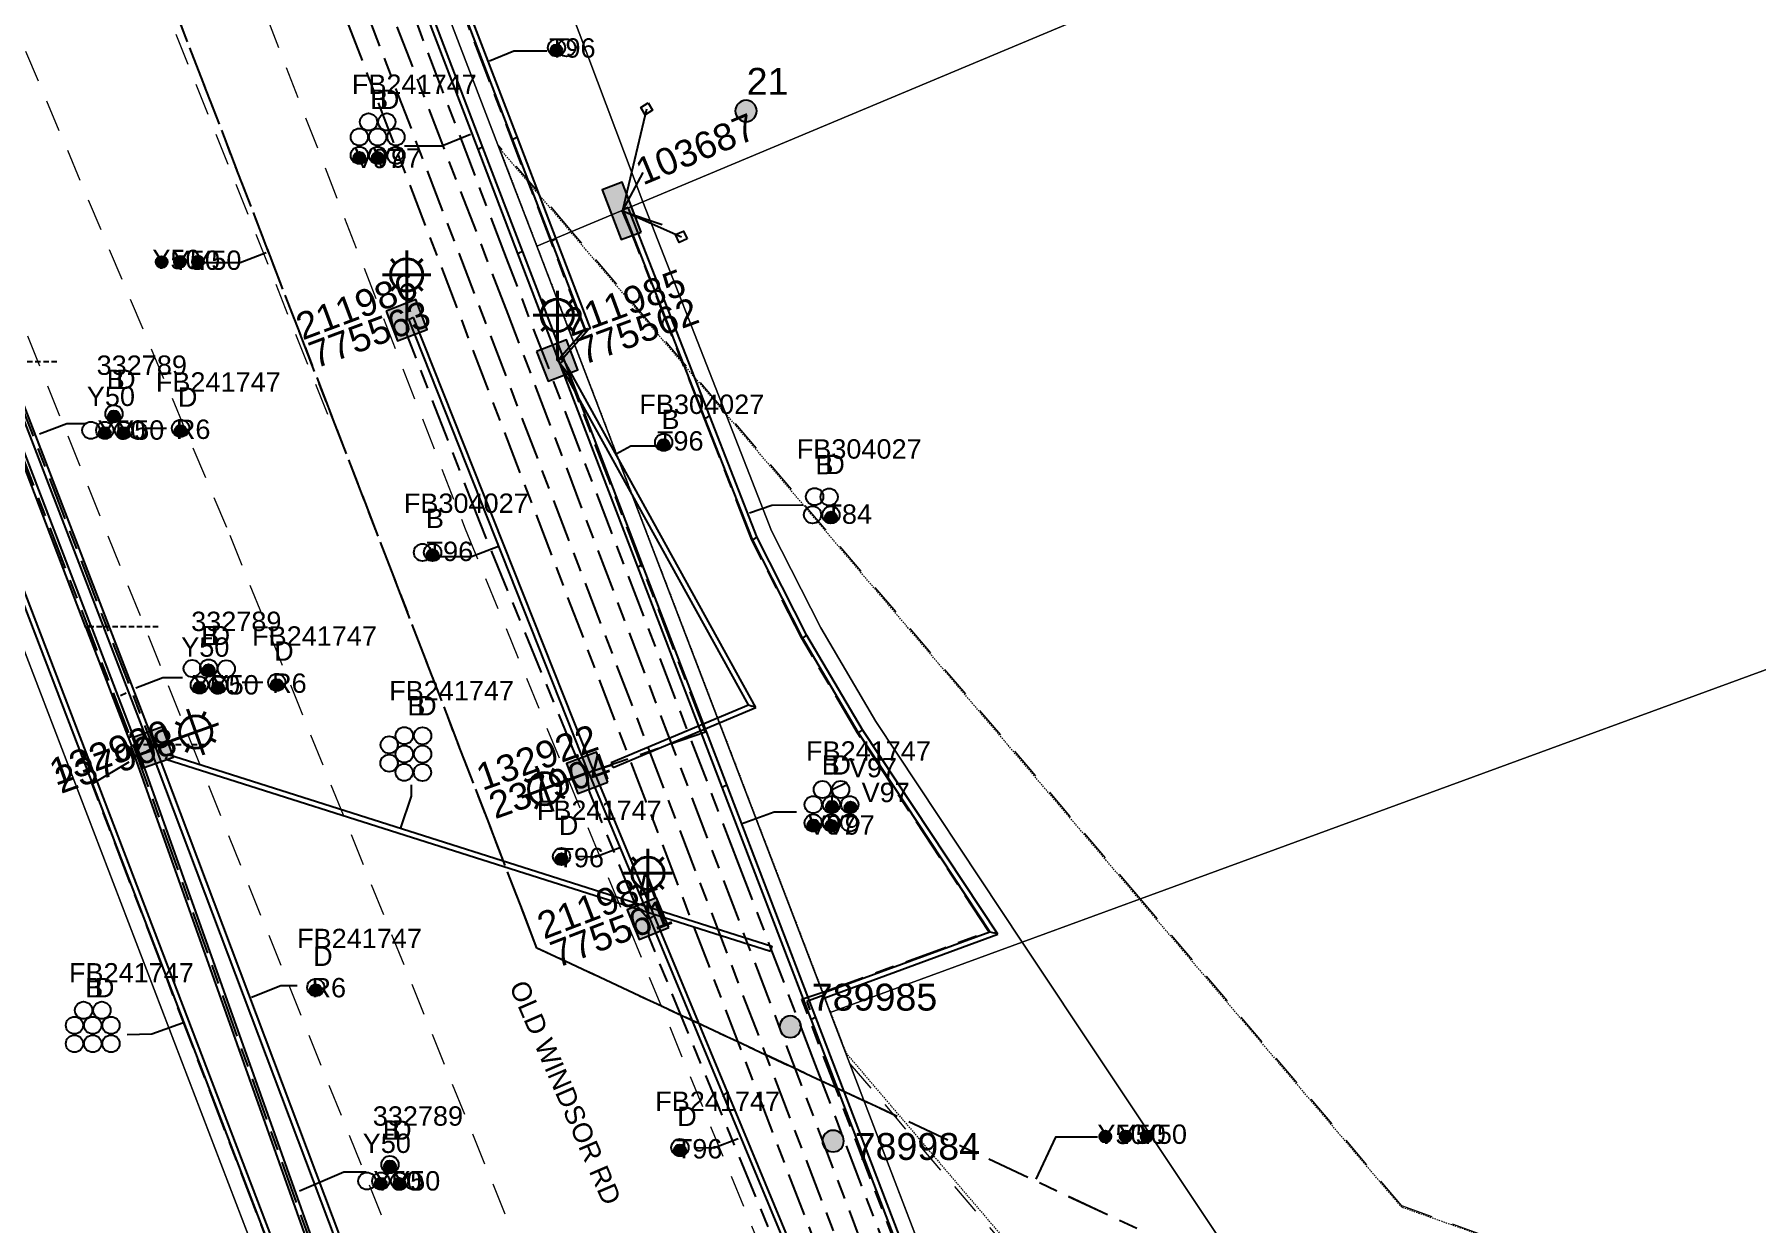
# Model space of a CAD drawing. Header units: metres. Extents: x 308616 to 310825, y 6264327 to 6267194.
# Drawn here: x 309031.5 to 309191.5, y 6266536.7 to 6266647.1 of the extents above; entities that cross this region are included whole.
import ezdxf
from ezdxf.enums import TextEntityAlignment as Align

# ---------------------------------------------------------------- set-up
doc = ezdxf.new("R2010")
doc.units = ezdxf.units.M
for name, pattern in [('Cable Exist UG', [8.2, 4, -1.2, 1.8, -1.2]), ('Dash', [5, 3, -2]), ('DASHED', [0.75, 0.5, -0.25]), ('HIDDEN', [0.375, 0.25, -0.125]), ('HIDDEN2', [0.1875, 0.125, -0.0625])]:
    doc.linetypes.add(name, pattern=pattern)
doc.layers.get('0').update_dxf_attribs({"color": 6})
for name, color, linetype in [('_User Miscellaneous9', 7, 'Continuous'), ('Equip_SP_SL_EXT', 7, 'Continuous'), ('Mains_HV_EXT', 7, 'Continuous'), ('Mains_LV_EXT', 7, 'Continuous'), ('Mains_LV_SL_EXT', 7, 'Continuous'), ('Mains_SL_EXT', 7, 'Continuous'), ('Mains_TR_EXT', 7, 'Continuous'), ('Services_SP_EXT', 7, 'Continuous'), ('SupportsOH_SP_TR_HV_LV_SL_EXT', 7, 'Continuous'), ('SupportsUG_SP_LV_EXT', 7, 'Continuous'), ('SupportsUG_SP_LV_SL_EXT', 7, 'Continuous'), ('Trench_SP_EXT', 7, 'Continuous')]:
    doc.layers.add(name, color=color, linetype=linetype)
for name, color, linetype, lineweight in [('Cadastre Developer_SP_EXT', 7, 'Continuous', 5), ('Cadastre Easements_SP_EXT', 7, 'Continuous', 5), ('Cadastre Land Parcels_SP_EXT', 7, 'Continuous', 5), ('Cadastre Other Property_SP_EXT', 7, 'HIDDEN', 5), ('Cadastre Roads_SP_EXT', 7, 'Continuous', 5)]:
    doc.layers.add(name, color=color, linetype=linetype, lineweight=lineweight)
doc.layers.add('UNKNOWN_FEATURES', color=1, linetype='DASHED', plot=False)
doc.styles.add('COLUMN_LABEL', font='arial.ttf')
doc.styles.add('iecARIAL', font='arial.ttf', dxfattribs={"height": 2})
doc.styles.add('POLE_LABEL', font='arial.ttf')
doc.styles.get("Standard").update_dxf_attribs({"font": 'arial.ttf'})

# ---------------------------------------------------------------- blocks, each defined once
blk = doc.blocks.new('COLUMN_EXT')
blk.add_hatch(color=256).paths.add_polyline_path([(-1.49, 1.48), (-1.49, -1.49), (1.48, -1.49), (1.48, 1.48)])
blk.add_lwpolyline([(-1.49, -1.49), (1.48, -1.49), (1.48, 1.48), (-1.49, 1.48)], close=True)
for tag, height, style, flags, p in [('ASSET_NUM', 2.5, 'COLUMN_LABEL', 8, (2, 2)), ('STRUCTURE_PLANT_NUMBER', 0.2, 'POLE_LABEL', 9, (1.81, 0.03)), ('STREET_CODE', 0.2, 'COLUMN_LABEL', 9, (1.81, -0.2))]:
    blk.add_attdef(tag, text='', height=height, dxfattribs=dict(style=style, flags=flags)).set_placement(p, align=Align.MIDDLE_LEFT)
at = {"flags": 9}
for tag, p in [('COLUMN_TYPE', (1.81, -0.4)), ('OWNED_BY', (1.81, -0.6)), ('STATE', (1.81, -0.8)), ('USAGE', (1.81, -1)), ('STREETNAME', (1.81, -1.6)), ('LEGEND', (1.81, -1.2)), ('LOCATION', (1.81, -1.4)), ('SUBURB', (1.81, -1.8)), ('NOTES', (1.81, -2))]:
    blk.add_attdef(tag, text='', height=0.2, dxfattribs=at).set_placement(p, align=Align.MIDDLE_LEFT)
at = {"flags": 1}
blk.add_attdef('Z', (1.81, -2.35), '', height=0.2, dxfattribs=at)
blk = doc.blocks.new('PILLAR_EXT')
blk.add_hatch(color=256).paths.add_polyline_path([(-2.475, 0.99), (-2.475, -0.99), (2.475, -0.99), (2.475, 0.99)])
blk.add_lwpolyline([(-2.475, -0.99), (2.475, -0.99), (2.475, 0.99), (-2.475, 0.99)], close=True)
at = {"style": 'iecARIAL', "flags": 8}
blk.add_attdef('ASSET_NUM', (1.5, 3.5), '', height=2.5, dxfattribs=at)
for tag, p, flags in [('OWNED_BY', (0, -0.2), 9), ('STATE', (0, -0.4), 9), ('SUPPORT_TYPE', (0, -0.6), 9), ('STREETNAME', (0, -1.8), 9), ('USAGE', (0, -0.8), 9), ('LEGEND', (0, -1), 9), ('LOCATION', (0, -1.2), 9), ('NOTES', (0, -1.4), 9), ('PARENT', (0, -1.6), 9), ('SUBURB', (0, -2), 1)]:
    blk.add_attdef(tag, p, '', height=0.2, dxfattribs=dict(flags=flags))
blk = doc.blocks.new('DUCT_EXT')
blk.add_circle((0, 0.8), 0.8)
at = {"flags": 1}
blk.add_attdef('Z', (0, 0), '', height=0.2, dxfattribs=at)
at = {"flags": 9}
for tag, p in [('DUCT_CODE', (0, 0)), ('XSECT_TYPE', (0, -0.2)), ('STATE', (0, -0.6)), ('FB_REFERENCE', (0, -0.4)), ('NOTES', (0, -0.8))]:
    blk.add_attdef(tag, text='', height=0.2, dxfattribs=at).set_placement(p, align=Align.MIDDLE_LEFT)
blk = doc.blocks.new('SL_LANTERN_EXT')
at = {"lineweight": 40}
for p, q in [((0, 1.97), (0, 6.47)), ((-1.46, 5.68), (-1.06, 5.28)), ((1.46, 5.68), (1.06, 5.28)), ((-2.25, 4.22), (2.25, 4.22)), ((-1.46, 2.76), (-1.06, 3.16)), ((0, 0), (0, 2.72)), ((1.46, 2.76), (1.06, 3.16))]:
    blk.add_line(p, q, dxfattribs=at)
blk.add_circle((0, 4.22), 1.5, dxfattribs=at)
at = {"style": 'iecARIAL', "flags": 8}
blk.add_attdef('ASSET_NUM', (1.5, 1.5), '', height=2.5, dxfattribs=at)
for tag, p, height, flags in [('OPERATING_VOLTAGE', (0.98, -1.65), 0.2, 9), ('CONSTRUCTED_VOLTAGE', (0.98, -0.65), 0.2, 9), ('CONTROL_TYPE', (0.98, -0.85), 0.2, 9), ('LANTERN_PURPOSE', (0.98, -1.05), 0.2, 9), ('LANTERN_TYPE', (0.98, -1.25), 0.2, 9), ('NO_PHASES', (0.98, -1.45), 0.2, 9), ('LNUMBER', (2.18, -3.25), 2.5, 8), ('ORIENTATION', (0.98, -1.85), 0.2, 9), ('OWNED_BY', (0.98, -2.05), 0.2, 9), ('STATE', (0.98, -2.25), 0.2, 9), ('USAGE', (0.98, -2.45), 0.2, 9), ('CEXIST', (0.98, -2.65), 0.2, 9), ('CNEW', (0.98, -2.85), 0.2, 9), ('CNUMBER', (0.98, -3.05), 0.2, 9), ('CREMOVE', (0.98, -3.25), 0.2, 9), ('CREPLACE', (0.98, -3.45), 0.2, 9), ('LKINGHEIGHT', (0.98, -3.65), 0.2, 9), ('LBRACKET', (0.98, -3.85), 0.2, 9), ('LBRACKETVOCAB', (0.98, -4.05), 0.2, 9), ('LCATEGORY', (0.98, -4.25), 0.2, 9), ('LCHARGE1', (0.98, -4.45), 0.2, 9), ('LCHARGE1PERCENT', (0.98, -4.65), 0.2, 9), ('LCHARGE2', (0.98, -4.85), 0.2, 9), ('LCHARGE2PERCENT', (0.98, -5.05), 0.2, 9), ('LCHARGE3', (0.98, -5.25), 0.2, 9), ('LCHARGE3PERCENT', (0.98, -5.45), 0.2, 9), ('LEXIST', (0.98, -5.65), 0.2, 9), ('LLAMP', (0.98, -5.85), 0.2, 9), ('LLAMPVOCAB', (0.98, -6.05), 0.2, 9), ('LMAST', (0.98, -6.25), 0.2, 9), ('LMASTVOCAB', (0.98, -6.45), 0.2, 9), ('LNEW', (0.98, -6.65), 0.2, 9), ('LANTNUMBER', (0.98, -6.85), 0.2, 9), ('LOUTREACH', (0.98, -7.25), 0.2, 9), ('LOUTREACHVOCAB', (0.98, -7.45), 0.2, 9), ('LRATECODE', (0.98, -7.65), 0.2, 9), ('LREMOVE', (0.98, -7.85), 0.2, 9), ('LREPLACE', (0.98, -8.05), 0.2, 9), ('STREETNAME', (0.98, -9.25), 0.2, 9), ('SUBURB', (0.98, -9.45), 0.2, 1), ('LTYPE', (0.98, -8.25), 0.2, 9), ('LTYPEVOCAB', (0.98, -8.45), 0.2, 9), ('LEGEND', (0.98, -8.65), 0.2, 9), ('LOCATION', (0.98, -8.85), 0.2, 9), ('NOTES', (0.98, -9.05), 0.2, 9)]:
    blk.add_attdef(tag, p, '', height=height, dxfattribs=dict(flags=flags))
blk = doc.blocks.new('CCP_EXT')
at = {"flags": 9}
for tag, p in [('LIFE_SUPPORT', (0, -1.6)), ('STATE', (0, -1.8)), ('NOTES', (0, -2))]:
    blk.add_attdef(tag, text='', height=0.2, dxfattribs=at).set_placement(p, align=Align.MIDDLE_LEFT)
blk.add_wipeout([(0, 0.57), (0.57, 0), (0, -0.57), (-0.57, 0)])
blk.add_lwpolyline([(-0.57, 0), (0, 0.57), (0.57, 0), (0, -0.57), (-0.57, 0)])
at = {"flags": 1}
blk.add_attdef('Z', (0, 0), '', height=0.2, dxfattribs=at)
at = {"flags": 9}
for tag, p in [('CCP_TYPE', (0, 0)), ('CONSTRUCTED_VOLTAGE', (0, -0.2)), ('OPERATING_VOLTAGE', (0, -0.6)), ('ORIENTATION', (0, -0.8)), ('OWNED_BY', (0, -1)), ('NO_PHASES', (0, -0.4)), ('USAGE', (0, -1.2)), ('LEGEND', (0, -1.4))]:
    blk.add_attdef(tag, text='', height=0.2, dxfattribs=at).set_placement(p, align=Align.MIDDLE_LEFT)
blk = doc.blocks.new('POLE_EXT')
blk.add_hatch(color=256).paths.add_polyline_path([(-1, 0, 1), (1, 0, 1)])
blk.add_lwpolyline([(-1, 0, 1), (1, 0, 1)], format="xyb", close=True)
for tag, height, flags, p in [('pNumber', 2.5, 8, (-17.84, 2.07)), ('OWNED_BY', 0.2, 9, (1.35, -0.4)), ('SPECIAL_USE', 0.2, 9, (1.35, -0.8)), ('STATE', 0.2, 9, (1.35, -1)), ('cLV', 0.2, 9, (1.35, -1.4)), ('hDepth', 0.2, 9, (1.35, -1.6)), ('PARENT', 0.2, 9, (1.35, -0.6)), ('USAGE', 0.2, 9, (1.35, -1.2)), ('hDia', 0.2, 9, (1.35, -1.8)), ('cHV', 0.2, 9, (1.35, -2)), ('LBRACKET', 0.2, 9, (1.35, -2.2)), ('LExisting', 0.2, 9, (1.35, -2.4)), ('LANTNUMBER', 0.2, 9, (1.35, -2.6)), ('LOther', 0.2, 9, (1.35, -2.8)), ('LRemove', 0.2, 9, (1.35, -3)), ('LEGEND', 0.2, 9, (1.35, -3.2)), ('cLinedev', 0.2, 9, (1.35, -3.4)), ('pExisting', 0.2, 9, (1.35, -3.8)), ('pFooting', 0.2, 9, (1.35, -4.4)), ('pNew', 0.2, 9, (1.35, -4.6)), ('LOCATION', 0.2, 9, (1.35, -3.6)), ('PFNUMBER', 0.2, 9, (1.35, -4)), ('NEWPFNUMBER', 0.2, 9, (1.35, -4.2)), ('pRelocate', 0.2, 9, (1.35, -5)), ('pRemove', 0.2, 9, (1.35, -5.2)), ('pReplace', 0.2, 9, (1.35, -5.4)), ('pStay', 0.2, 9, (1.35, -5.6)), ('pType', 0.2, 9, (1.35, -5.8)), ('cspan', 0.2, 9, (1.35, -6)), ('STREETNAME', 0.2, 9, (1.35, -6.2)), ('SUBURB', 0.2, 9, (1.35, -6.4)), ('OPERATED_BY', 0.2, 9, (1.36, -7.01)), ('NOTES', 0.2, 9, (1.35, -6.6)), ('MAINTAINED_BY', 0.2, 9, (1.36, -6.81))]:
    blk.add_attdef(tag, text='', height=height, dxfattribs=dict(flags=flags)).set_placement(p, align=Align.MIDDLE_LEFT)
at = {"style": 'POLE_LABEL'}
for tag, height, flags, p in [('ASSET_NUM', 2.5, 8, (2, 2)), ('STRUCTURE_PLANT_NUMBER', 0.2, 9, (1.35, 0.03)), ('STREET_CODE', 0.2, 9, (1.35, -0.2))]:
    blk.add_attdef(tag, text='', height=height, dxfattribs=dict(at, flags=flags)).set_placement(p, align=Align.MIDDLE_LEFT)
at = {"flags": 1}
blk.add_attdef('Z', (1.35, -7.33), '', height=0.2, dxfattribs=at)
blk = doc.blocks.new('CABLE_LARGE_EXT')
h = blk.add_hatch(color=256)
edge = h.paths.add_edge_path()
edge.add_arc((0, 0.55), 0.55, 0, 360)
blk.add_circle((0, 0.55), 0.55)
at = {"flags": 1}
blk.add_attdef('Z', (0, 0), '', height=0.2, dxfattribs=at)
at = {"flags": 9}
for tag, p in [('COND_CODE', (0, 0)), ('STATE', (0, -0.4)), ('XSECT_SIZE', (0, -0.6)), ('FB_REFERENCE', (0, -0.2)), ('NOTES', (0, -0.8))]:
    blk.add_attdef(tag, text='', height=0.2, dxfattribs=at).set_placement(p, align=Align.MIDDLE_LEFT)

msp = doc.modelspace()

# ---------------------------------------------------------------- linework, layer by layer
at = {"layer": '_User Miscellaneous9'}
for p, q in [((309050.63, 6266694.32), (309072.68, 6266636.42)), ((309051.08, 6266694.49), (309073.13, 6266636.59)), ((309075.92, 6266637.36), (309062.19, 6266673.23)), ((309076.37, 6266637.53), (309062.82, 6266672.92)), ((309075.92, 6266637.36), (309076.15, 6266637.45)), ((309076.37, 6266637.53), (309076.15, 6266637.45)), ((309079.98, 6266628.1), (309076.37, 6266637.53)), ((309042.3, 6266580.78), (309020.86, 6266636.36)), ((309042.74, 6266580.95), (309021.31, 6266636.54)), ((309072.68, 6266636.42), (309072.91, 6266636.51)), ((309072.68, 6266636.42), (309076.38, 6266626.73)), ((309073.13, 6266636.59), (309072.91, 6266636.51)), ((309073.13, 6266636.59), (309076.83, 6266626.91)), ((309079.53, 6266627.93), (309075.92, 6266637.36)), ((309086.21, 6266630.82), (309086.43, 6266630.91)), ((309086.66, 6266631), (309086.43, 6266630.91)), ((309079.53, 6266627.93), (309079.76, 6266628.01)), ((309079.53, 6266627.93), (309079.76, 6266628.01)), ((309082.72, 6266619.6), (309079.53, 6266627.93)), ((309079.53, 6266627.93), (309079.53, 6266627.93)), ((309079.98, 6266628.1), (309079.76, 6266628.01)), ((309079.98, 6266628.1), (309079.76, 6266628.01)), ((309083.17, 6266619.77), (309079.98, 6266628.1)), ((309079.98, 6266628.1), (309079.98, 6266628.1)), ((309017.87, 6266627.07), (309059.21, 6266519.23)), ((309018.32, 6266627.24), (309059.65, 6266519.4)), ((309076.38, 6266626.73), (309076.61, 6266626.82)), ((309076.38, 6266626.73), (309080.16, 6266616.88)), ((309076.83, 6266626.91), (309076.61, 6266626.82)), ((309076.83, 6266626.91), (309080.61, 6266617.05)), ((309066.28, 6266620.63), (309066.5, 6266620.71)), ((309082.99, 6266578.55), (309066.28, 6266620.63)), ((309066.72, 6266620.8), (309066.5, 6266620.71)), ((309083.44, 6266578.73), (309066.72, 6266620.8)), ((309082.72, 6266619.6), (309082.95, 6266619.69)), ((309083.17, 6266619.77), (309082.95, 6266619.69)), ((309036.74, 6266592.18), (309027.3, 6266616.78)), ((309080.16, 6266616.88), (309080.38, 6266616.97)), ((309080.16, 6266616.88), (309080.38, 6266616.97)), ((309080.16, 6266616.88), (309087.53, 6266597.64)), ((309080.28, 6266616.56), (309080.49, 6266616.68)), ((309080.61, 6266617.05), (309080.38, 6266616.97)), ((309080.61, 6266617.05), (309080.38, 6266616.97)), ((309080.7, 6266616.79), (309080.49, 6266616.68)), ((309080.61, 6266617.05), (309087.97, 6266597.82)), ((309098.52, 6266584.59), (309080.7, 6266616.79)), ((309036.29, 6266592.01), (309026.86, 6266616.61)), ((309097.84, 6266584.82), (309080.28, 6266616.56)), ((309093.79, 6266611.46), (309094.02, 6266611.54)), ((309098.21, 6266600.19), (309093.79, 6266611.46)), ((309094.24, 6266611.63), (309094.02, 6266611.54)), ((309098.65, 6266600.38), (309094.24, 6266611.63)), ((309098.21, 6266600.19), (309098.43, 6266600.28)), ((309102.84, 6266591.04), (309098.21, 6266600.19)), ((309098.65, 6266600.38), (309098.43, 6266600.28)), ((309103.27, 6266591.27), (309098.65, 6266600.38)), ((309087.53, 6266597.64), (309087.75, 6266597.73)), ((309087.53, 6266597.64), (309095.37, 6266577.18)), ((309087.97, 6266597.82), (309087.75, 6266597.73)), ((309087.97, 6266597.82), (309095.82, 6266577.35)), ((309036.29, 6266592.01), (309036.51, 6266592.1)), ((309036.29, 6266592.01), (309036.51, 6266592.1)), ((309036.29, 6266592.01), (309040.51, 6266581.01)), ((309036.74, 6266592.18), (309036.51, 6266592.1)), ((309036.74, 6266592.18), (309036.51, 6266592.1)), ((309036.74, 6266592.18), (309040.96, 6266581.18)), ((309102.84, 6266591.04), (309103.06, 6266591.16)), ((309103.27, 6266591.27), (309103.06, 6266591.16)), ((309108.43, 6266582.5), (309103.27, 6266591.27)), ((309108.03, 6266582.25), (309102.84, 6266591.04)), ((309085.08, 6266579.46), (309097.84, 6266584.82)), ((309097.84, 6266584.82), (309098.18, 6266584.7)), ((309098.52, 6266584.59), (309098.18, 6266584.7)), ((309085.26, 6266579.02), (309098.52, 6266584.59)), ((309108.03, 6266582.25), (309108.23, 6266582.37)), ((309120.27, 6266563.76), (309108.03, 6266582.25)), ((309108.43, 6266582.5), (309108.23, 6266582.37)), ((309121.01, 6266563.52), (309108.43, 6266582.5)), ((309040.5, 6266581.02), (309040.73, 6266581.1)), ((309068.02, 6266503.68), (309040.5, 6266581.02)), ((309040.51, 6266581.01), (309040.73, 6266581.1)), ((309040.96, 6266581.18), (309040.73, 6266581.1)), ((309040.96, 6266581.18), (309040.73, 6266581.1)), ((309068.47, 6266503.84), (309040.96, 6266581.18)), ((309042.3, 6266580.78), (309042.52, 6266580.87)), ((309042.3, 6266580.78), (309042.52, 6266580.87)), ((309064.6, 6266521.66), (309042.3, 6266580.78)), ((309042.75, 6266580.95), (309042.52, 6266580.87)), ((309042.74, 6266580.95), (309042.52, 6266580.87)), ((309065.04, 6266521.83), (309042.75, 6266580.95)), ((309043.72, 6266579.77), (309043.79, 6266580)), ((309043.86, 6266580.23), (309043.79, 6266580)), ((309043.86, 6266580.23), (309100.02, 6266562.41)), ((309043.72, 6266579.77), (309099.87, 6266561.95)), ((309082.99, 6266578.55), (309083.21, 6266578.64)), ((309082.99, 6266578.55), (309083.21, 6266578.64)), ((309082.99, 6266578.55), (309088.63, 6266565.01)), ((309083.43, 6266578.73), (309083.21, 6266578.64)), ((309083.44, 6266578.73), (309083.21, 6266578.64)), ((309083.43, 6266578.73), (309089.07, 6266565.19)), ((309085.08, 6266579.46), (309085.17, 6266579.24)), ((309085.26, 6266579.02), (309085.17, 6266579.24)), ((309095.37, 6266577.18), (309095.59, 6266577.26)), ((309095.37, 6266577.18), (309103.62, 6266555.63)), ((309095.82, 6266577.35), (309095.59, 6266577.26)), ((309095.82, 6266577.35), (309104.07, 6266555.8)), ((309088.63, 6266565.01), (309088.85, 6266565.1)), ((309088.63, 6266565.01), (309088.85, 6266565.1)), ((309088.63, 6266565.01), (309103.13, 6266530.16)), ((309089.07, 6266565.19), (309088.85, 6266565.1)), ((309089.07, 6266565.19), (309088.85, 6266565.1)), ((309089.07, 6266565.19), (309103.57, 6266530.34)), ((309100.02, 6266562.41), (309099.95, 6266562.18)), ((309104.76, 6266558.08), (309120.27, 6266563.76)), ((309104.92, 6266557.63), (309121.01, 6266563.52)), ((309120.27, 6266563.76), (309120.64, 6266563.64)), ((309121.01, 6266563.52), (309120.64, 6266563.64)), ((309099.87, 6266561.95), (309099.95, 6266562.18)), ((309104.76, 6266558.08), (309104.84, 6266557.85)), ((309104.92, 6266557.63), (309104.84, 6266557.85)), ((309103.62, 6266555.63), (309103.85, 6266555.71)), ((309103.62, 6266555.63), (309112.69, 6266531.93)), ((309104.07, 6266555.8), (309103.85, 6266555.71)), ((309104.07, 6266555.8), (309113.14, 6266532.1))]:
    msp.add_line(p, q, dxfattribs=at)
for points in [[(309079.1, 6266645.54), (309076.03, 6266645.54), (309073.78, 6266644.6)], [(309065.89, 6266636.75), (309069.35, 6266636.75), (309072.02, 6266637.81)], [(309047.33, 6266625.91), (309050.6, 6266625.91), (309053.03, 6266626.85)], [(309036.33, 6266610.91), (309034.5, 6266610.91), (309031.98, 6266609.97)], [(309043.77, 6266610.49), (309041.87, 6266610.49)], [(309089.25, 6266608.86), (309086.92, 6266608.86), (309085.56, 6266608.11)], [(309102.92, 6266603.37), (309100.01, 6266603.33), (309097.93, 6266602.64)], [(309069.16, 6266598.61), (309072.12, 6266598.61), (309074.62, 6266599.55)], [(309045.27, 6266587.32), (309043.44, 6266587.32), (309040.92, 6266586.38)], [(309052.71, 6266586.9), (309050.81, 6266586.9)], [(309040.04, 6266585.9), (309039.5, 6266585.67)], [(309066.5, 6266577.41), (309066.5, 6266576.35), (309065.48, 6266573.3)], [(309106.99, 6266577.6), (309105.6, 6266576.93), (309105.58, 6266575.89)], [(309102.31, 6266574.85), (309100.22, 6266574.85), (309097.17, 6266573.73)], [(309081.96, 6266570.76), (309083.62, 6266570.72), (309085.89, 6266571.59)], [(309055.92, 6266558.74), (309054.4, 6266558.74), (309051.68, 6266557.64)], [(309040.11, 6266554.21), (309042.42, 6266554.26), (309045.25, 6266555.28)], [(309130.25, 6266544.67), (309126.35, 6266544.67), (309124.52, 6266540.79)], [(309092.97, 6266543.73), (309094.62, 6266543.69), (309096.89, 6266544.56)], [(309062.31, 6266541.41), (309060.25, 6266541.41), (309056.12, 6266539.66)]]:
    msp.add_lwpolyline(points, dxfattribs=at)
at = {"layer": 'Cadastre Developer_SP_EXT', "linetype": 'Dash'}
msp.add_lwpolyline([(309058.77, 6266611.8), (309001.53, 6266754.98)], dxfattribs=at)
at = {"layer": 'Cadastre Land Parcels_SP_EXT', "linetype": 'Continuous'}
for points in [[(309069.03, 6266698.79), (309072.32, 6266679.71), (309078.71, 6266656.3), (309088.02, 6266631.53), (309312.27, 6266725.47), (309306.64, 6266750.75), (309290.17, 6266779.77), (309211.62, 6266751.02), (309133.45, 6266722.36), (309069.03, 6266698.79)], [(309088.02, 6266631.53), (309095.6, 6266612.16), (309099.98, 6266600.98), (309104.55, 6266591.98), (309109.67, 6266583.28), (309123.25, 6266562.79), (309134.25, 6266566.81), (309220.82, 6266598.51), (309331.53, 6266639.01), (309312.27, 6266725.47), (309088.02, 6266631.53)], [(309081.44, 6266628.78), (309088.02, 6266631.53), (309078.71, 6266656.3), (309072.32, 6266679.71), (309069.03, 6266698.79), (309053.07, 6266692.95), (309074.56, 6266636.84), (309078.17, 6266627.41), (309081.44, 6266628.78)], [(309123.25, 6266562.79), (309109.67, 6266583.28), (309104.55, 6266591.98), (309099.98, 6266600.98), (309095.6, 6266612.16), (309088.02, 6266631.53), (309081.44, 6266628.78), (309078.17, 6266627.41), (309105.42, 6266556.26), (309123.25, 6266562.79)], [(309267.78, 6266425.83), (309255.56, 6266470.75), (309245.88, 6266506.37), (309220.82, 6266598.51), (309134.25, 6266566.81), (309123.25, 6266562.79), (309161.7, 6266505.07), (309175.66, 6266484.12), (309208.29, 6266403.53), (309267.78, 6266425.83)], [(309208.29, 6266403.53), (309175.66, 6266484.12), (309161.7, 6266505.07), (309123.25, 6266562.79), (309105.42, 6266556.26), (309107.25, 6266551.5), (309164.07, 6266403.23), (309183.82, 6266394.35), (309208.29, 6266403.53)]]:
    msp.add_lwpolyline(points, close=True, dxfattribs=at)
msp.add_lwpolyline([(309103.65, 6266399.14), (309024.56, 6266605.41)], dxfattribs=at)
at = {"layer": 'Mains_LV_SL_EXT', "linetype": 'Cable Exist UG'}
for points in [[(309021.09, 6266636.45), (309042.52, 6266580.87)], [(309064.82, 6266521.74), (309058.01, 6266522.36), (309058.01, 6266522.36), (309036.87, 6266577.49), (309042.52, 6266580.87)]]:
    msp.add_lwpolyline(points, dxfattribs=at)
at = {"layer": 'Mains_SL_EXT', "linetype": 'Cable Exist UG'}
for points in [[(309080.08, 6266616.79), (309082.62, 6266619.7), (309082.62, 6266619.7), (309062.1, 6266673.28), (309062.1, 6266673.28), (309071.17, 6266676.11)], [(309082.85, 6266578.52), (309081.73, 6266580.26), (309081.73, 6266580.26), (309072.9, 6266601.73), (309066.1, 6266619.26), (309066.09, 6266620.54)], [(309082.85, 6266578.52), (309093.84, 6266582.31), (309093.84, 6266582.31), (309081.14, 6266615.46), (309080.08, 6266616.79)], [(309088.49, 6266564.97), (309087.35, 6266566.29), (309083.06, 6266576.77), (309082.85, 6266578.52)], [(309102.87, 6266530.02), (309101.64, 6266531.55), (309088.6, 6266563.24), (309088.49, 6266564.97)]]:
    msp.add_lwpolyline(points, dxfattribs=at)
at = {"layer": 'Trench_SP_EXT', "linetype": 'Cable Exist UG'}
for points in [[(309086.16, 6266630.75), (309088.28, 6266634.7)], [(309080.43, 6266616.83), (309082.95, 6266619.69)], [(309082.85, 6266578.52), (309085.17, 6266579.24)], [(309104.84, 6266557.85), (309103.25, 6266557.28), (309103.54, 6266556.51)]]:
    msp.add_lwpolyline(points, dxfattribs=at)
at = {"layer": 'UNKNOWN_FEATURES'}
for points in [[(309027.08, 6266616.7), (309033.68, 6266616.7)], [(309036.51, 6266592.1), (309043.2, 6266592.1)], [(309047.37, 6266581.1), (309040.73, 6266581.1)]]:
    msp.add_lwpolyline(points, dxfattribs=at)

# ---------------------------------------------------------------- block references
at = {"layer": '_User Miscellaneous9'}
for name, p in [('DUCT_EXT', (309080, 6266645.05)), ('CABLE_LARGE_EXT', (309080, 6266645.05)), ('DUCT_EXT', (309080.94, 6266645.05)), ('DUCT_EXT', (309062.54, 6266638.16)), ('DUCT_EXT', (309064.24, 6266638.16)), ('DUCT_EXT', (309061.69, 6266636.76)), ('DUCT_EXT', (309063.39, 6266636.76)), ('DUCT_EXT', (309065.09, 6266636.76)), ('DUCT_EXT', (309061.69, 6266635.06)), ('CABLE_LARGE_EXT', (309061.69, 6266635.08)), ('DUCT_EXT', (309063.39, 6266635.06)), ('CABLE_LARGE_EXT', (309063.39, 6266635.07)), ('DUCT_EXT', (309065.09, 6266635.06)), ('CABLE_LARGE_EXT', (309043.32, 6266625.41)), ('CABLE_LARGE_EXT', (309045.03, 6266625.43)), ('CABLE_LARGE_EXT', (309046.7, 6266625.43)), ('DUCT_EXT', (309038.89, 6266611.06)), ('CABLE_LARGE_EXT', (309038.89, 6266611.06)), ('DUCT_EXT', (309036.75, 6266609.52)), ('DUCT_EXT', (309038.04, 6266609.52)), ('CABLE_LARGE_EXT', (309038.04, 6266609.52)), ('DUCT_EXT', (309039.78, 6266609.52)), ('CABLE_LARGE_EXT', (309039.78, 6266609.52)), ('DUCT_EXT', (309041.08, 6266609.52)), ('DUCT_EXT', (309045.08, 6266609.71)), ('CABLE_LARGE_EXT', (309045.08, 6266609.71)), ('DUCT_EXT', (309089.96, 6266608.41)), ('CABLE_LARGE_EXT', (309089.96, 6266608.41)), ('DUCT_EXT', (309103.98, 6266603.36)), ('DUCT_EXT', (309105.33, 6266603.33)), ('DUCT_EXT', (309103.79, 6266601.68)), ('DUCT_EXT', (309105.5, 6266601.67)), ('CABLE_LARGE_EXT', (309105.5, 6266601.67)), ('DUCT_EXT', (309067.55, 6266598.18)), ('DUCT_EXT', (309068.49, 6266598.18)), ('CABLE_LARGE_EXT', (309068.49, 6266598.18)), ('DUCT_EXT', (309046.16, 6266587.4)), ('DUCT_EXT', (309047.69, 6266587.45)), ('CABLE_LARGE_EXT', (309047.68, 6266587.49)), ('DUCT_EXT', (309049.33, 6266587.37)), ('DUCT_EXT', (309046.83, 6266585.87)), ('CABLE_LARGE_EXT', (309046.83, 6266585.87)), ('DUCT_EXT', (309048.56, 6266585.87)), ('CABLE_LARGE_EXT', (309048.56, 6266585.87)), ('DUCT_EXT', (309054.02, 6266586.12)), ('CABLE_LARGE_EXT', (309054.02, 6266586.12)), ('DUCT_EXT', (309104.7, 6266576.16)), ('DUCT_EXT', (309106.4, 6266576.16)), ('DUCT_EXT', (309103.85, 6266574.76)), ('DUCT_EXT', (309105.55, 6266574.76)), ('CABLE_LARGE_EXT', (309105.59, 6266574.81)), ('DUCT_EXT', (309107.25, 6266574.76)), ('CABLE_LARGE_EXT', (309107.32, 6266574.74)), ('DUCT_EXT', (309103.85, 6266573.06)), ('CABLE_LARGE_EXT', (309103.87, 6266573.08)), ('DUCT_EXT', (309105.55, 6266573.06)), ('CABLE_LARGE_EXT', (309105.54, 6266573.04)), ('DUCT_EXT', (309107.25, 6266573.06)), ('DUCT_EXT', (309080.47, 6266569.94)), ('CABLE_LARGE_EXT', (309080.47, 6266569.94)), ('DUCT_EXT', (309057.64, 6266557.78)), ('CABLE_LARGE_EXT', (309057.64, 6266557.78)), ('DUCT_EXT', (309035.22, 6266554.26)), ('DUCT_EXT', (309036.07, 6266555.66)), ('DUCT_EXT', (309036.92, 6266554.26)), ('DUCT_EXT', (309037.77, 6266555.66)), ('DUCT_EXT', (309038.62, 6266554.26)), ('DUCT_EXT', (309035.22, 6266552.56)), ('DUCT_EXT', (309036.92, 6266552.56)), ('DUCT_EXT', (309038.62, 6266552.56)), ('CABLE_LARGE_EXT', (309130.99, 6266544.18)), ('CABLE_LARGE_EXT', (309132.87, 6266544.2)), ('CABLE_LARGE_EXT', (309134.84, 6266544.2)), ('DUCT_EXT', (309091.47, 6266542.91)), ('CABLE_LARGE_EXT', (309091.47, 6266542.91)), ('DUCT_EXT', (309064.53, 6266541.33)), ('CABLE_LARGE_EXT', (309064.53, 6266541.41)), ('DUCT_EXT', (309062.39, 6266539.8)), ('DUCT_EXT', (309063.68, 6266539.8)), ('CABLE_LARGE_EXT', (309063.68, 6266539.8)), ('DUCT_EXT', (309065.42, 6266539.79)), ('CABLE_LARGE_EXT', (309065.42, 6266539.79)), ('DUCT_EXT', (309066.72, 6266539.8))]:
    msp.add_blockref(name, p, dxfattribs=at)
at = {"layer": '_User Miscellaneous9', "rotation": 89.8989029756752}
for p in [(309065.26, 6266581.11), (309066.66, 6266581.96), (309068.36, 6266581.95), (309065.25, 6266579.41), (309066.66, 6266580.26), (309068.36, 6266580.25), (309066.65, 6266578.56), (309068.35, 6266578.55)]:
    msp.add_blockref('DUCT_EXT', p, dxfattribs=at)
at = {"layer": 'Equip_SP_SL_EXT'}
ref = msp.add_blockref('SL_LANTERN_EXT', (309066.09, 6266620.54), dxfattribs=at)
ref.add_attrib('ASSET_NUM', '211986', dxfattribs={"layer": '0', "height": 2.5, "rotation": 20.5161, "style": 'iecARIAL'}).set_placement((309067.59, 6266622.04), align=Align.BOTTOM_RIGHT)
ref = msp.add_blockref('SL_LANTERN_EXT', (309080.08, 6266616.79), dxfattribs=at)
ref.add_attrib('ASSET_NUM', '211985', dxfattribs={"layer": '0', "height": 2.5, "rotation": 20.2464, "style": 'iecARIAL'}).set_placement((309081.58, 6266618.29), align=Align.BOTTOM_LEFT)
ref = msp.add_blockref('SL_LANTERN_EXT', (309042.52, 6266580.87), dxfattribs=dict(at, rotation=289.7974548839143))
ref.add_attrib('ASSET_NUM', '132920', dxfattribs={"layer": '0', "height": 2.5, "rotation": 19.5693, "style": 'iecARIAL'}).set_placement((309044.02, 6266582.37), align=Align.MIDDLE_RIGHT)
ref = msp.add_blockref('SL_LANTERN_EXT', (309082.85, 6266578.52), dxfattribs=dict(at, rotation=110.5526379395156))
ref.add_attrib('ASSET_NUM', '132922', dxfattribs={"layer": '0', "height": 2.5, "rotation": 19.5572, "style": 'iecARIAL'}).set_placement((309084.35, 6266580.02), align=Align.BOTTOM_RIGHT)
ref = msp.add_blockref('SL_LANTERN_EXT', (309088.49, 6266564.97), dxfattribs=at)
ref.add_attrib('ASSET_NUM', '211984', dxfattribs={"layer": '0', "height": 2.5, "rotation": 20.8956, "style": 'iecARIAL'}).set_placement((309089.99, 6266566.47), align=Align.BOTTOM_RIGHT)
at = {"layer": 'SupportsOH_SP_TR_HV_LV_SL_EXT'}
ref = msp.add_blockref('POLE_EXT', (309097.61, 6266639.98), dxfattribs=at)
ref.add_attrib('ASSET_NUM', '21', dxfattribs={"layer": '0', "height": 2.5, "style": 'POLE_LABEL'}).set_placement((309099.61, 6266640.73), align=Align.BOTTOM_CENTER)
ref = msp.add_blockref('POLE_EXT', (309101.72, 6266554.93), dxfattribs=at)
ref.add_attrib('ASSET_NUM', '789985', dxfattribs={"layer": '0', "height": 2.5, "style": 'POLE_LABEL'}).set_placement((309103.72, 6266555.68), align=Align.BOTTOM_LEFT)
ref = msp.add_blockref('POLE_EXT', (309105.7, 6266544.31), dxfattribs=at)
ref.add_attrib('ASSET_NUM', '789984', dxfattribs={"layer": '0', "height": 2.5, "style": 'POLE_LABEL'}).set_placement((309107.7, 6266545.06), align=Align.TOP_LEFT)
at = {"layer": 'SupportsUG_SP_LV_EXT'}
ref = msp.add_blockref('PILLAR_EXT', (309086.05, 6266630.7), dxfattribs=dict(at, rotation=110.754498187983))
ref.add_attrib('ASSET_NUM', '103687', dxfattribs={"layer": '0', "height": 2.5, "rotation": 22.6862, "style": 'iecARIAL'}).set_placement((309087.55, 6266634.2), align=Align.MIDDLE_LEFT)
at = {"layer": 'SupportsUG_SP_LV_SL_EXT'}
ref = msp.add_blockref('COLUMN_EXT', (309066.09, 6266620.54), dxfattribs=dict(at, rotation=291.0302390136752))
ref.add_attrib('ASSET_NUM', '775563', dxfattribs={"layer": '0', "height": 2.5, "rotation": 20.5254, "style": 'COLUMN_LABEL'}).set_placement((309068.09, 6266621.29), align=Align.MIDDLE_RIGHT)
ref = msp.add_blockref('COLUMN_EXT', (309080.08, 6266616.79), dxfattribs=dict(at, rotation=290.9572953641984))
ref.add_attrib('ASSET_NUM', '775562', dxfattribs={"layer": '0', "height": 2.5, "rotation": 20.2077, "style": 'COLUMN_LABEL'}).set_placement((309082.08, 6266617.54), align=Align.MIDDLE_LEFT)
ref = msp.add_blockref('COLUMN_EXT', (309042.52, 6266580.87), dxfattribs=dict(at, rotation=289.7974548839143))
ref.add_attrib('ASSET_NUM', '237908', dxfattribs={"layer": '0', "height": 2.5, "rotation": 19.5693, "style": 'COLUMN_LABEL'}).set_placement((309044.52, 6266581.62), align=Align.MIDDLE_RIGHT)
ref = msp.add_blockref('COLUMN_EXT', (309082.85, 6266578.52), dxfattribs=dict(at, rotation=110.5526379395156))
ref.add_attrib('ASSET_NUM', '237904', dxfattribs={"layer": '0', "height": 2.5, "rotation": 19.5693, "style": 'COLUMN_LABEL'}).set_placement((309084.85, 6266579.27), align=Align.MIDDLE_RIGHT)
ref = msp.add_blockref('COLUMN_EXT', (309088.49, 6266564.97), dxfattribs=dict(at, rotation=112.348108260856))
ref.add_attrib('ASSET_NUM', '775561', dxfattribs={"layer": '0', "height": 2.5, "rotation": 21.0792, "style": 'COLUMN_LABEL'}).set_placement((309090.49, 6266565.72), align=Align.MIDDLE_RIGHT)

# ---------------------------------------------------------------- texts
at = {"layer": '_User Miscellaneous9'}
for s, p in [('T96', (309079.3, 6266644.93)), ('FB241747', (309060.99, 6266641.56)), ('B', (309062.69, 6266640.16)), ('D', (309063.59, 6266640.16)), ('V97', (309061.25, 6266634.67)), ('V97', (309062.95, 6266634.71)), ('Y50', (309042.46, 6266625.29)), ('Y50', (309044.27, 6266625.22)), ('Y50', (309046.26, 6266625.22)), ('332789', (309037.28, 6266615.47)), ('B', (309038.21, 6266614.15)), ('D', (309039.09, 6266614.16)), ('FB241747', (309042.78, 6266613.91)), ('Y50', (309036.37, 6266612.58)), ('D', (309044.83, 6266612.51)), ('FB304027', (309087.7, 6266611.84)), ('B', (309089.75, 6266610.44)), ('Y50', (309037.36, 6266609.45)), ('Y50', (309039.09, 6266609.45)), ('R6', (309044.64, 6266609.52)), ('T96', (309089.33, 6266608.44)), ('FB304027', (309102.32, 6266607.69)), ('B', (309104.05, 6266606.23)), ('D', (309104.97, 6266606.25)), ('FB304027', (309065.82, 6266602.65)), ('B', (309067.87, 6266601.25)), ('T84', (309104.98, 6266601.64)), ('T96', (309067.93, 6266598.18)), ('332789', (309046.06, 6266591.68)), ('Y50', (309045.14, 6266589.29)), ('B', (309046.99, 6266590.36)), ('D', (309047.87, 6266590.37)), ('FB241747', (309051.72, 6266590.32)), ('D', (309053.77, 6266588.92)), ('Y50', (309046.14, 6266585.8)), ('Y50', (309047.87, 6266585.79)), ('R6', (309053.58, 6266585.94)), ('FB241747', (309064.45, 6266585.24)), ('B', (309066.15, 6266583.84)), ('D', (309067.05, 6266583.84)), ('FB241747', (309103.18, 6266579.64)), ('B', (309104.64, 6266578.35)), ('D', (309105.54, 6266578.35)), ('V97', (309107.17, 6266578.1)), ('V97', (309108.35, 6266575.79)), ('FB241747', (309078.17, 6266574.14)), ('D', (309080.22, 6266572.74)), ('V97', (309103.38, 6266572.78)), ('V97', (309105.1, 6266572.77)), ('T96', (309080.08, 6266569.74)), ('FB241747', (309055.9, 6266562.23)), ('D', (309057.39, 6266560.58)), ('FB241747', (309034.71, 6266559.04)), ('B', (309036.22, 6266557.66)), ('D', (309037.12, 6266557.66)), ('R6', (309057.24, 6266557.66)), ('FB241747', (309089.17, 6266547.11)), ('332789', (309062.93, 6266545.74)), ('D', (309091.22, 6266545.71)), ('Y50', (309062, 6266543.21)), ('B', (309063.85, 6266544.43)), ('D', (309064.73, 6266544.43)), ('Y50', (309130.25, 6266544.04)), ('Y50', (309132.13, 6266544.05)), ('Y50', (309134.1, 6266544.05)), ('T96', (309091.08, 6266542.7)), ('Y50', (309063, 6266539.72)), ('Y50', (309064.73, 6266539.72))]:
    msp.add_text(s, height=1.8, dxfattribs=at).set_placement(p)
at = {"layer": 'Cadastre Roads_SP_EXT'}
msp.add_text('OLD WINDSOR RD', height=1.8, rotation=293.322, dxfattribs=at).set_placement((309075.58, 6266558.72))

# ---------------------------------------------------------------- next in the draw order: block references
at = {"layer": 'Services_SP_EXT'}
for p, rotation in [((309088.38, 6266640.17), 256.767143923787), ((309091.6, 6266628.3), 158.5522634035029)]:
    msp.add_blockref('CCP_EXT', p, dxfattribs=dict(at, rotation=rotation))

# ---------------------------------------------------------------- next in the draw order: block references
for p, rotation in [((309088.38, 6266640.17), 256.767143923787), ((309091.6, 6266628.3), 158.5522634035029)]:
    msp.add_blockref('CCP_EXT', p, dxfattribs=dict(at, rotation=rotation))

# ---------------------------------------------------------------- next in the draw order: linework, layer by layer
at = {"layer": '_User Miscellaneous9'}
for p, q in [((309093.79, 6266611.46), (309086.21, 6266630.82)), ((309094.24, 6266611.63), (309086.66, 6266631))]:
    msp.add_line(p, q, dxfattribs=at)
at = {"layer": 'Cadastre Developer_SP_EXT', "linetype": 'Dash'}
for points in [[(308974.96, 6266847.83), (309027.77, 6266713.94), (309071.51, 6266601.17), (309115.09, 6266495.15), (309162.38, 6266378.27)], [(309129.74, 6266403.16), (309049.37, 6266601.29), (309025.47, 6266657.91), (309016.2, 6266684.88), (309011.12, 6266708.04), (309006.14, 6266730.42), (309001.6, 6266749.09), (308996.16, 6266767.15), (308984.08, 6266802.56), (308972.96, 6266828.97)], [(309021.52, 6266642.28), (309090.67, 6266470.51), (309151.21, 6266319.93), (309205.66, 6266186.38)]]:
    msp.add_lwpolyline(points, dxfattribs=at)
at = {"layer": 'Cadastre Easements_SP_EXT', "linetype": 'Dash'}
msp.add_lwpolyline([(309074.56, 6266636.84), (309078.17, 6266627.41), (309105.42, 6266556.26), (309107.25, 6266551.5), (309140.07, 6266512.98), (309255.56, 6266470.76), (309322.39, 6266446.32), (309365.66, 6266462.56), (309245.88, 6266506.37), (309158.54, 6266538.31), (309134.25, 6266566.81), (309081.44, 6266628.78), (309074.56, 6266636.84)], close=True, dxfattribs=at)
at = {"layer": 'Cadastre Other Property_SP_EXT', "linetype": 'HIDDEN2'}
msp.add_lwpolyline([(309074.71, 6266636.51), (309106.9, 6266552.49), (309140.93, 6266512.55), (309325.28, 6266447.5), (309368.98, 6266463.89), (309158.53, 6266538.16), (309074.71, 6266636.51)], close=True, dxfattribs=at)
at = {"layer": 'Cadastre Roads_SP_EXT', "linetype": 'Continuous'}
msp.add_lwpolyline([(309160.02, 6266413.79), (309107.25, 6266551.5), (309105.42, 6266556.26), (309078.17, 6266627.41), (309074.56, 6266636.84), (309053.07, 6266692.95), (309031.42, 6266749.36), (309004.49, 6266814.3), (308960.85, 6266919.5), (308938.85, 6266906.89), (308910.48, 6266890.63), (308958.76, 6266774.21), (308972.28, 6266741.62), (308991.24, 6266692.22), (309007.85, 6266648.95), (309016.26, 6266627.05), (309024.56, 6266605.41), (309105.11, 6266395.33), (309160.02, 6266413.79)], close=True, dxfattribs=at)
at = {"layer": 'Mains_HV_EXT', "linetype": 'Cable Exist UG'}
for points in [[(309199.4, 6266308.07), (309180.63, 6266355.1), (309161.18, 6266402.3), (309161.18, 6266402.3), (309104.07, 6266551.39), (309096.92, 6266570.08), (309096.92, 6266570.08), (309075.36, 6266626.32), (309050.32, 6266691.9), (309037.38, 6266725.45), (308990.52, 6266704.87), (308914.03, 6266882.47), (308884.66, 6266896.48), (308804.08, 6266875.1), (308792.69, 6266913.13), (308778.97, 6266951.5), (308778.57, 6266954.21)], [(309194.68, 6266303.66), (309175.75, 6266351.03), (309155.83, 6266399.63), (309045.77, 6266686.95), (309033.99, 6266717.59), (308994.93, 6266700.2), (308994.93, 6266700.2), (308915.71, 6266883.89), (308884.86, 6266898.62), (308805.33, 6266877.5), (308794.56, 6266913.64), (308779.29, 6266954.21)], [(309196.19, 6266305.3), (309177.61, 6266351.8), (309177.61, 6266351.8), (309157.45, 6266400.96), (309047.62, 6266687.68), (309047.62, 6266687.68), (309035.11, 6266720.28), (309035.11, 6266720.28), (308988.51, 6266699.6), (308988.51, 6266699.6), (308914.99, 6266870.48), (308913.24, 6266874.58), (308913.24, 6266874.58), (308911.2, 6266879.34), (308870.5, 6266898.93), (308808.35, 6266882.73), (308808.35, 6266882.73), (308799.85, 6266910.17), (308798.37, 6266914.95), (308782.26, 6266952.31), (308781.62, 6266954.21)], [(309197.75, 6266306.66), (309180.54, 6266349.76), (309159.47, 6266401.44), (309159.47, 6266401.44), (309142.68, 6266445.19), (309138.81, 6266455.32), (309138.81, 6266455.32), (309108.63, 6266534.13), (309075.51, 6266621.12), (309034.8, 6266726.64)]]:
    msp.add_lwpolyline(points, dxfattribs=at)
at = {"layer": 'Mains_LV_EXT', "linetype": 'Cable Exist UG'}
msp.add_lwpolyline([(309141.49, 6266456.59), (309102.79, 6266557.48), (309104.74, 6266558.14), (309104.74, 6266558.14), (309120.18, 6266563.79), (309107.97, 6266582.22), (309102.79, 6266591.02), (309098.15, 6266600.16), (309093.74, 6266611.43), (309086.98, 6266628.68), (309086.1, 6266630.73)], dxfattribs=at)
at = {"layer": 'Mains_TR_EXT', "linetype": 'Cable Exist UG'}
for points in [[(308778.26, 6266960.11), (308783.66, 6266983.43), (308828.9, 6266993.74), (308830.43, 6266994.09), (308857.93, 6266958.06), (308903.33, 6266901.04), (308919.83, 6266871.73), (308919.83, 6266871.73), (309016.45, 6266644.52), (309027.04, 6266616.57), (309027.04, 6266616.57), (309040.72, 6266580.99), (309068.24, 6266503.76), (309078.27, 6266477.62), (309087.41, 6266456.28)], [(309146.06, 6266530.51), (309078.19, 6266562.24), (308937.27, 6266927.62), (308914.54, 6266948.56), (308858.87, 6266943.76), (308803.39, 6266927.8), (308781.12, 6266953.19), (308780.26, 6266954.17)]]:
    msp.add_lwpolyline(points, dxfattribs=at)
at = {"layer": 'Services_SP_EXT'}
for points in [[(309086.17, 6266630.76), (309088.38, 6266640.17)], [(309086.1, 6266630.73), (309091.6, 6266628.3)]]:
    msp.add_lwpolyline(points, dxfattribs=at)
at = {"layer": 'Trench_SP_EXT', "linetype": 'Cable Exist UG'}
for points in [[(309146.06, 6266530.51), (309110.49, 6266547.14), (309078.19, 6266562.24), (309076.9, 6266565.6), (308937.16, 6266927.89), (308896.4, 6266953.99), (308867.73, 6266945.97)], [(309086.04, 6266630.7), (309090.45, 6266629.22)]]:
    msp.add_lwpolyline(points, dxfattribs=at)

doc.saveas('drawing.dxf')
